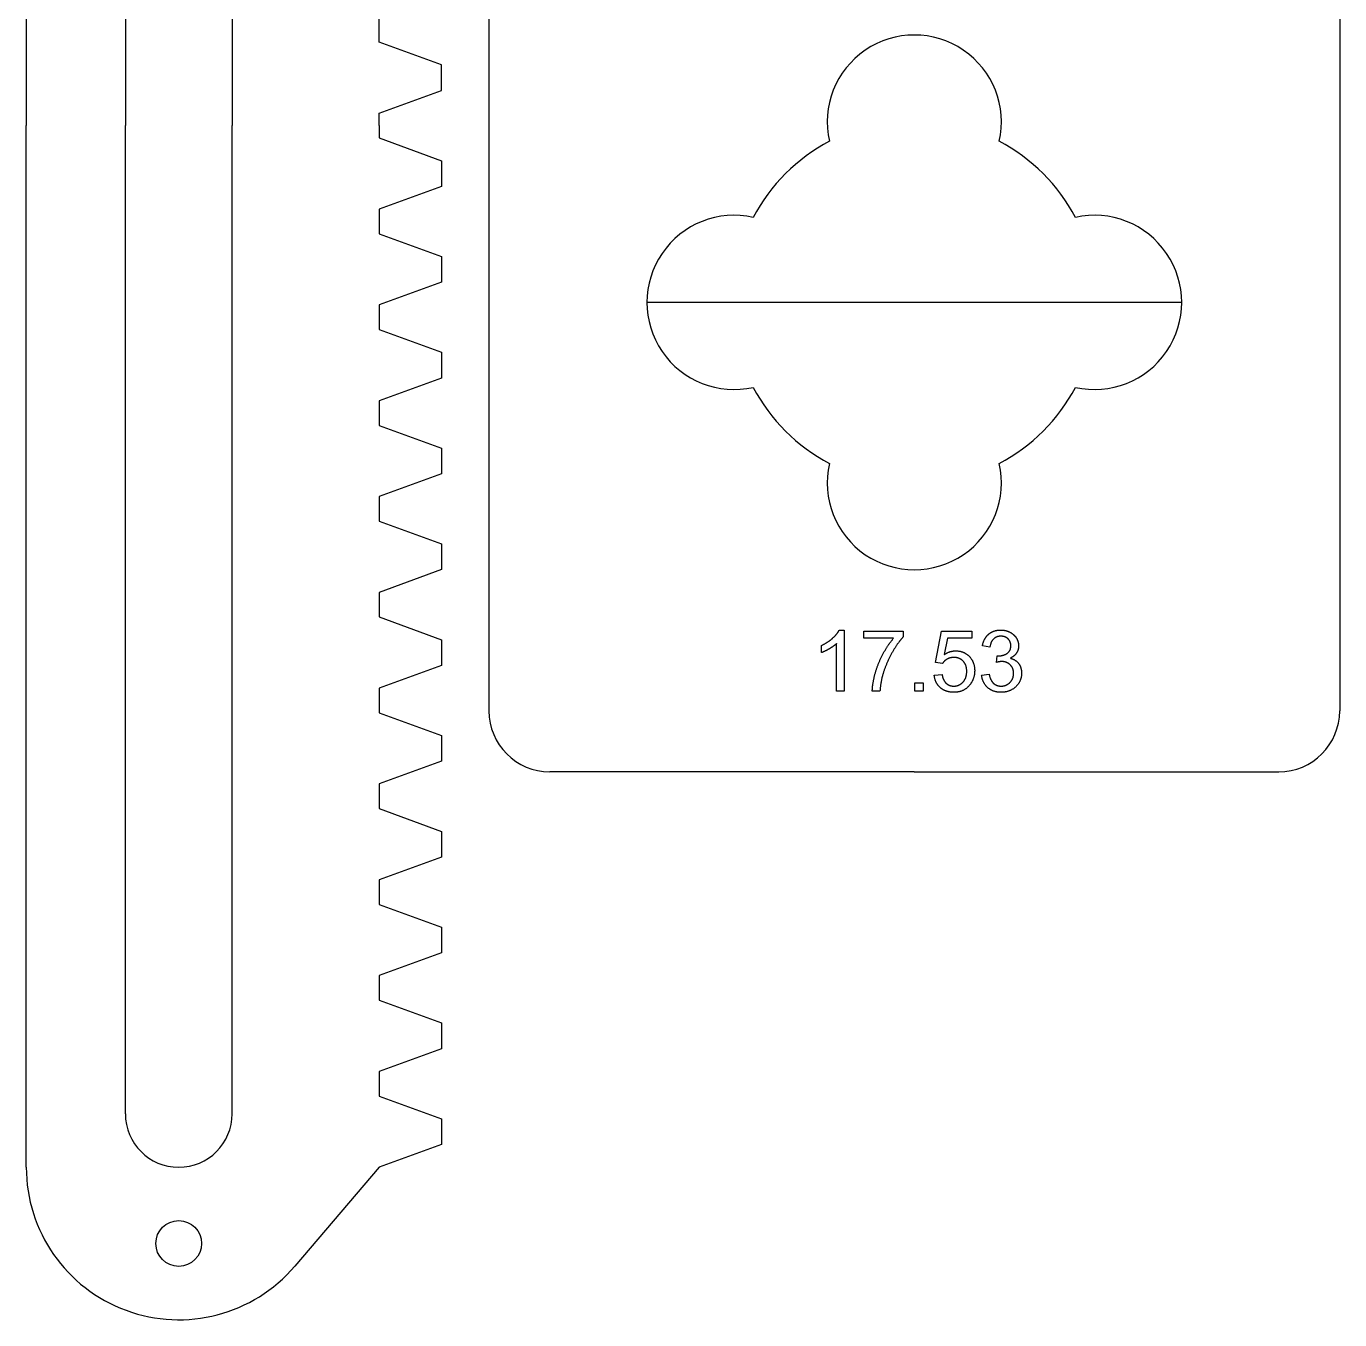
# Model space of a CAD drawing. Header units: millimetres. Extents: x 10 to 192, y -91 to 170.
# Drawn here: x 10.18 to 53.25, y 10.14 to 52.55 of the extents above; entities that cross this region are included whole.
import ezdxf

# ---------------------------------------------------------------- set-up
doc = ezdxf.new("R2010")
doc.units = ezdxf.units.MM
doc.layers.add('Sketch plane 01', color=7, linetype='Continuous')

msp = doc.modelspace()

# ---------------------------------------------------------------- linework, layer by layer
at = {"layer": 'Sketch plane 01'}
for p, q in [((10.179, 83.451), (10.179, 49.296)), ((13.429, 77.3), (13.429, 49.296)), ((16.929, 76), (16.929, 49.296)), ((25.35, 58.843), (25.35, 30.107)), ((53.25, 58.797), (53.25, 30.107)), ((21.75, 52.035), (21.75, 52.841)), ((23.8, 51.289), (21.75, 52.035)), ((23.8, 50.446), (23.8, 51.289)), ((21.75, 49.7), (23.8, 50.446)), ((21.75, 49.296), (21.75, 49.7)), ((10.179, 15.142), (10.179, 49.296)), ((13.429, 21.293), (13.429, 49.296)), ((16.929, 22.593), (16.929, 49.296)), ((21.75, 49.296), (21.75, 48.893)), ((21.75, 48.893), (23.8, 48.147)), ((23.8, 48.147), (23.8, 47.304)), ((23.8, 47.304), (21.75, 46.558)), ((21.75, 46.558), (21.75, 45.752)), ((21.75, 45.752), (23.8, 45.006)), ((23.8, 45.006), (23.8, 44.163)), ((23.8, 44.163), (21.75, 43.417)), ((21.75, 43.417), (21.75, 42.61)), ((48.067, 43.497), (30.533, 43.497)), ((21.75, 42.61), (23.8, 41.864)), ((23.8, 41.864), (23.8, 41.021)), ((23.8, 41.021), (21.75, 40.275)), ((21.75, 40.275), (21.75, 39.468)), ((21.75, 39.468), (23.8, 38.722)), ((23.8, 38.722), (23.8, 37.879)), ((23.8, 37.879), (21.75, 37.133)), ((21.75, 37.133), (21.75, 36.327)), ((21.75, 36.327), (23.8, 35.581)), ((23.8, 35.581), (23.8, 34.738)), ((23.8, 34.738), (21.75, 33.992)), ((21.75, 33.992), (21.75, 33.185)), ((21.75, 33.185), (23.8, 32.439)), ((36.839, 32.757), (36.997, 32.757)), ((36.997, 32.757), (36.997, 30.75)), ((23.8, 32.439), (23.8, 31.596)), ((36.751, 30.75), (36.751, 32.314)), ((37.642, 32.487), (37.642, 32.723)), ((37.642, 32.723), (38.935, 32.723)), ((38.62, 32.487), (37.642, 32.487)), ((38.935, 32.723), (38.935, 32.532)), ((39.997, 31.695), (40.191, 32.721)), ((40.191, 32.721), (41.185, 32.721)), ((40.387, 32.487), (40.28, 31.95)), ((41.185, 32.487), (40.387, 32.487)), ((41.185, 32.721), (41.185, 32.487)), ((36.261, 32.018), (36.261, 32.255)), ((41.778, 32.195), (41.533, 32.239)), ((41.992, 31.696), (42.019, 31.912)), ((23.8, 31.596), (21.75, 30.85)), ((40.228, 31.665), (39.997, 31.695)), ((39.316, 30.75), (39.316, 31.029)), ((39.316, 31.029), (39.595, 31.029)), ((39.595, 31.029), (39.595, 30.75)), ((39.954, 31.273), (40.211, 31.295)), ((41.508, 31.278), (41.753, 31.31)), ((21.75, 30.85), (21.75, 30.044)), ((36.997, 30.75), (36.751, 30.75)), ((38.173, 30.75), (37.921, 30.75)), ((39.595, 30.75), (39.316, 30.75)), ((21.75, 30.044), (23.8, 29.298)), ((23.8, 29.298), (23.8, 28.455)), ((23.8, 28.455), (21.75, 27.709)), ((39.3, 28.107), (27.35, 28.107)), ((39.3, 28.107), (51.25, 28.107)), ((21.75, 27.709), (21.75, 26.902)), ((21.75, 26.902), (23.8, 26.156)), ((23.8, 26.156), (23.8, 25.313)), ((23.8, 25.313), (21.75, 24.567)), ((21.75, 24.567), (21.75, 23.76)), ((21.75, 23.76), (23.8, 23.014)), ((23.8, 23.014), (23.8, 22.171)), ((16.929, 16.892), (16.929, 22.593)), ((23.8, 22.171), (21.75, 21.425)), ((13.429, 16.892), (13.429, 21.293)), ((21.75, 21.425), (21.75, 20.619)), ((21.75, 20.619), (23.8, 19.873)), ((23.8, 19.873), (23.8, 19.03)), ((23.8, 19.03), (21.75, 18.284)), ((21.75, 18.284), (21.75, 17.477)), ((21.75, 17.477), (23.8, 16.731)), ((23.8, 16.731), (23.8, 15.888)), ((23.8, 15.888), (21.75, 15.142)), ((21.75, 15.142), (18.984, 11.898))]:
    msp.add_line(p, q, dxfattribs=at)
msp.add_circle((15.179, 12.642), 0.75, dxfattribs=at)
for centre, radius, start, end in [((39.3, 49.411), 2.856, 347.2881, 192.7119), ((39.3, 43.5), 5.972, 117.8075, 152.1925), ((39.3, 43.5), 5.972, 27.8075, 62.1925), ((33.389, 43.5), 2.856, 77.2881, 282.7119), ((45.211, 43.5), 2.856, 257.2881, 102.7119), ((39.3, 43.5), 5.972, 207.8075, 242.1925), ((39.3, 43.5), 5.972, 297.8075, 332.1925), ((39.3, 37.589), 2.856, 167.2881, 12.7119), ((27.35, 30.107), 2, 180, 270), ((51.25, 30.107), 2, 270, 360), ((15.179, 16.892), 1.75, 180, 360), ((15.179, 15.142), 5, 180, 319.5474)]:
    msp.add_arc(centre, radius, start, end, dxfattribs=at)
for points, knots in [([(36.261, 32.255), (36.466, 32.352), (36.62, 32.49), (36.775, 32.627), (36.839, 32.757)], [0, 0, 0, 0.5, 0.5, 1, 1, 1]), ([(41.533, 32.239), (41.578, 32.485), (41.737, 32.621), (41.897, 32.757), (42.134, 32.757), (42.297, 32.757), (42.435, 32.687), (42.573, 32.616), (42.646, 32.495), (42.719, 32.374), (42.719, 32.237), (42.719, 32.108), (42.649, 32.001), (42.58, 31.895), (42.443, 31.832), (42.62, 31.792), (42.719, 31.663), (42.817, 31.534), (42.817, 31.34), (42.817, 31.079), (42.626, 30.897), (42.435, 30.715), (42.143, 30.715), (41.88, 30.715), (41.706, 30.871), (41.533, 31.028), (41.508, 31.278)], [0, 0, 0, 0.090483, 0.090483, 0.180966, 0.180966, 0.243369, 0.243369, 0.305771, 0.305771, 0.368173, 0.368173, 0.427455, 0.427455, 0.486737, 0.486737, 0.558592, 0.558592, 0.630446, 0.630446, 0.727602, 0.727602, 0.824757, 0.824757, 0.912379, 0.912379, 1, 1, 1]), ([(36.751, 32.314), (36.663, 32.229), (36.519, 32.145), (36.375, 32.06), (36.261, 32.018)], [0, 0, 0, 0.5, 0.5, 1, 1, 1]), ([(37.921, 30.75), (37.925, 30.986), (38.014, 31.32), (38.102, 31.654), (38.268, 31.964), (38.434, 32.274), (38.62, 32.487)], [0, 0, 0, 0.333333, 0.333333, 0.666667, 0.666667, 1, 1, 1]), ([(38.935, 32.532), (38.745, 32.329), (38.557, 31.992), (38.37, 31.655), (38.267, 31.299), (38.194, 31.049), (38.173, 30.75)], [0, 0, 0, 0.36953, 0.36953, 0.739061, 0.739061, 1, 1, 1]), ([(42.019, 31.912), (42.044, 31.909), (42.059, 31.909), (42.216, 31.909), (42.341, 31.991), (42.466, 32.072), (42.466, 32.243), (42.466, 32.378), (42.375, 32.466), (42.284, 32.555), (42.139, 32.555), (41.996, 32.555), (41.901, 32.465), (41.805, 32.375), (41.778, 32.195)], [0, 0, 0, 0.018224, 0.018224, 0.208747, 0.208747, 0.39927, 0.39927, 0.550164, 0.550164, 0.701059, 0.701059, 0.850529, 0.850529, 1, 1, 1]), ([(40.28, 31.95), (40.46, 32.075), (40.657, 32.075), (40.919, 32.075), (41.099, 31.894), (41.279, 31.712), (41.279, 31.428), (41.279, 31.156), (41.121, 30.959), (40.929, 30.716), (40.596, 30.716), (40.323, 30.716), (40.151, 30.869), (39.978, 31.021), (39.954, 31.273)], [0, 0, 0, 0.111378, 0.111378, 0.258859, 0.258859, 0.406339, 0.406339, 0.546763, 0.546763, 0.718487, 0.718487, 0.859243, 0.859243, 1, 1, 1]), ([(40.211, 31.295), (40.24, 31.107), (40.344, 31.012), (40.449, 30.918), (40.596, 30.918), (40.773, 30.918), (40.896, 31.051), (41.019, 31.185), (41.019, 31.406), (41.019, 31.616), (40.901, 31.737), (40.783, 31.858), (40.592, 31.858), (40.473, 31.858), (40.378, 31.804), (40.282, 31.751), (40.228, 31.665)], [0, 0, 0, 0.123182, 0.123182, 0.246364, 0.246364, 0.394638, 0.394638, 0.542912, 0.542912, 0.683864, 0.683864, 0.824817, 0.824817, 0.912408, 0.912408, 1, 1, 1]), ([(41.753, 31.31), (41.796, 31.102), (41.897, 31.01), (41.999, 30.918), (42.145, 30.918), (42.318, 30.918), (42.437, 31.038), (42.556, 31.158), (42.556, 31.335), (42.556, 31.504), (42.446, 31.614), (42.336, 31.723), (42.165, 31.723), (42.096, 31.723), (41.992, 31.696)], [0, 0, 0, 0.140845, 0.140845, 0.28169, 0.28169, 0.448861, 0.448861, 0.616031, 0.616031, 0.775487, 0.775487, 0.934942, 0.934942, 1, 1, 1])]:
    msp.add_open_spline(points, degree=2, knots=knots, dxfattribs=at)

doc.saveas('drawing.dxf')
